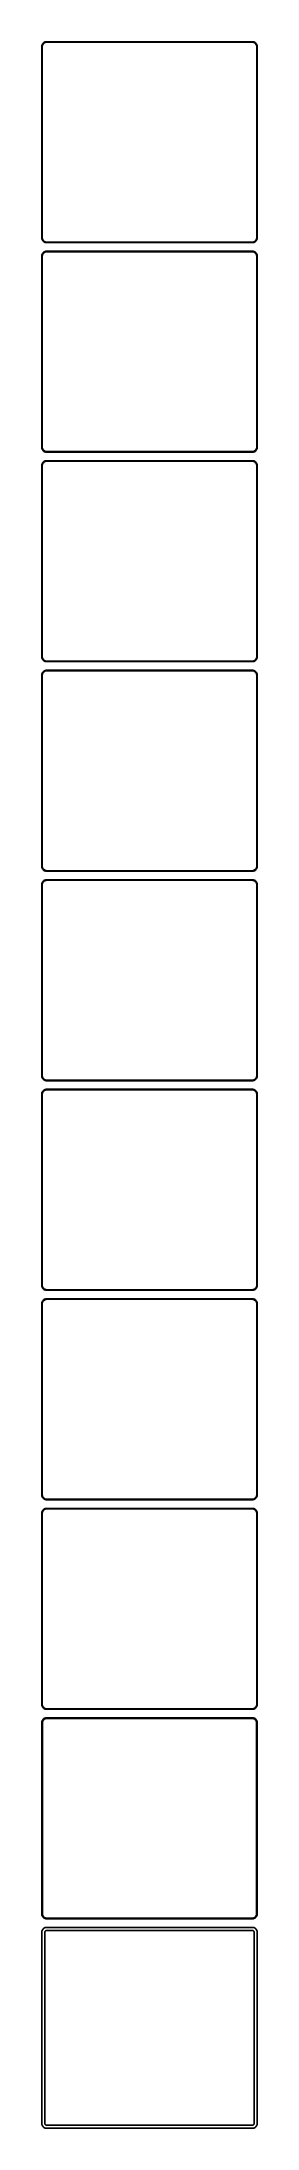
# Model space of a CAD drawing. Header units: metres. Extents: x -112 to 112, y 2085 to 4266.
import ezdxf

# ---------------------------------------------------------------- set-up
doc = ezdxf.new("R2010")
doc.units = ezdxf.units.M

msp = doc.modelspace()

# ---------------------------------------------------------------- linework, layer by layer
for p, q in [((-112.461, 4261.63), (-112.5, 4261)), ((-112.5, 4261), (-112.5, 4061)), ((-112.343, 4262.24), (-112.461, 4261.63)), ((-112.149, 4262.84), (-112.343, 4262.24)), ((-111.882, 4263.41), (-112.149, 4262.84)), ((-112, 4260.75), (-111.963, 4261.35)), ((-112, 4061.25), (-112, 4260.75)), ((-111.963, 4261.35), (-111.851, 4261.93)), ((-111.545, 4263.94), (-111.882, 4263.41)), ((-111.851, 4261.93), (-111.666, 4262.5)), ((-111.666, 4262.5), (-111.412, 4263.04)), ((-111.145, 4264.42), (-111.545, 4263.94)), ((-111.412, 4263.04), (-111.093, 4263.54)), ((-110.687, 4264.85), (-111.145, 4264.42)), ((-111.093, 4263.54), (-110.713, 4264)), ((-110.713, 4264), (-110.278, 4264.41)), ((-110.179, 4265.22), (-110.687, 4264.85)), ((-110.278, 4264.41), (-109.795, 4264.76)), ((-109.629, 4265.52), (-110.179, 4265.22)), ((-109.795, 4264.76), (-109.272, 4265.05)), ((-109.045, 4265.76), (-109.629, 4265.52)), ((-109.272, 4265.05), (-108.718, 4265.27)), ((-108.437, 4265.91), (-109.045, 4265.76)), ((-108.718, 4265.27), (-108.14, 4265.42)), ((-107.814, 4265.99), (-108.437, 4265.91)), ((-108.14, 4265.42), (-107.548, 4265.49)), ((107.814, 4265.99), (-107.814, 4265.99)), ((-107.548, 4265.49), (107.548, 4265.49)), ((107.548, 4265.49), (108.14, 4265.42)), ((108.437, 4265.91), (107.814, 4265.99)), ((108.14, 4265.42), (108.718, 4265.27)), ((109.045, 4265.76), (108.437, 4265.91)), ((108.718, 4265.27), (109.272, 4265.05)), ((109.629, 4265.52), (109.045, 4265.76)), ((109.272, 4265.05), (109.795, 4264.76)), ((110.179, 4265.22), (109.629, 4265.52)), ((109.795, 4264.76), (110.278, 4264.41)), ((110.687, 4264.85), (110.179, 4265.22)), ((110.278, 4264.41), (110.713, 4264)), ((111.145, 4264.42), (110.687, 4264.85)), ((110.713, 4264), (111.093, 4263.54)), ((111.093, 4263.54), (111.412, 4263.04)), ((111.545, 4263.94), (111.145, 4264.42)), ((111.412, 4263.04), (111.666, 4262.5)), ((111.882, 4263.41), (111.545, 4263.94)), ((111.666, 4262.5), (111.851, 4261.93)), ((111.851, 4261.93), (111.963, 4261.35)), ((112.149, 4262.84), (111.882, 4263.41)), ((111.963, 4261.35), (112, 4260.75)), ((112, 4260.75), (112, 4061.25)), ((112.343, 4262.24), (112.149, 4262.84)), ((112.461, 4261.63), (112.343, 4262.24)), ((112.5, 4261), (112.461, 4261.63)), ((112.5, 4061), (112.5, 4261)), ((-112.5, 4061), (-112.461, 4060.37)), ((-112.461, 4060.37), (-112.343, 4059.76)), ((-112.343, 4059.76), (-112.149, 4059.16)), ((-112.149, 4059.16), (-111.882, 4058.59)), ((-111.963, 4060.65), (-112, 4061.25)), ((-111.851, 4060.07), (-111.963, 4060.65)), ((-111.882, 4058.59), (-111.545, 4058.06)), ((-111.666, 4059.5), (-111.851, 4060.07)), ((-111.412, 4058.96), (-111.666, 4059.5)), ((-111.545, 4058.06), (-111.145, 4057.58)), ((-111.093, 4058.46), (-111.412, 4058.96)), ((-111.145, 4057.58), (-110.687, 4057.15)), ((-110.713, 4058), (-111.093, 4058.46)), ((-110.278, 4057.59), (-110.713, 4058)), ((-110.687, 4057.15), (-110.179, 4056.78)), ((-109.795, 4057.24), (-110.278, 4057.59)), ((-110.179, 4056.78), (-109.629, 4056.48)), ((-109.272, 4056.95), (-109.795, 4057.24)), ((-108.718, 4056.73), (-109.272, 4056.95)), ((-108.14, 4056.58), (-108.718, 4056.73)), ((108.718, 4056.73), (108.14, 4056.58)), ((109.272, 4056.95), (108.718, 4056.73)), ((109.795, 4057.24), (109.272, 4056.95)), ((109.629, 4056.48), (110.179, 4056.78)), ((110.278, 4057.59), (109.795, 4057.24)), ((110.179, 4056.78), (110.687, 4057.15)), ((110.713, 4058), (110.278, 4057.59)), ((110.687, 4057.15), (111.145, 4057.58)), ((111.093, 4058.46), (110.713, 4058)), ((111.412, 4058.96), (111.093, 4058.46)), ((111.145, 4057.58), (111.545, 4058.06)), ((111.666, 4059.5), (111.412, 4058.96)), ((111.545, 4058.06), (111.882, 4058.59)), ((111.851, 4060.07), (111.666, 4059.5)), ((111.963, 4060.65), (111.851, 4060.07)), ((111.882, 4058.59), (112.149, 4059.16)), ((112, 4061.25), (111.963, 4060.65)), ((112.149, 4059.16), (112.343, 4059.76)), ((112.343, 4059.76), (112.461, 4060.37)), ((112.461, 4060.37), (112.5, 4061)), ((-112.461, 4042.63), (-112.5, 4042)), ((-112.5, 4042), (-112.5, 3842)), ((-112.343, 4043.24), (-112.461, 4042.63)), ((-112.149, 4043.84), (-112.343, 4043.24)), ((-111.882, 4044.41), (-112.149, 4043.84)), ((-112, 4041.75), (-111.963, 4042.35)), ((-112, 3842.25), (-112, 4041.75)), ((-111.963, 4042.35), (-111.851, 4042.93)), ((-111.545, 4044.94), (-111.882, 4044.41)), ((-111.851, 4042.93), (-111.666, 4043.5)), ((-111.666, 4043.5), (-111.412, 4044.04)), ((-111.145, 4045.42), (-111.545, 4044.94)), ((-111.412, 4044.04), (-111.093, 4044.54)), ((-110.687, 4045.85), (-111.145, 4045.42)), ((-111.093, 4044.54), (-110.713, 4045)), ((-110.713, 4045), (-110.278, 4045.41)), ((-110.179, 4046.22), (-110.687, 4045.85)), ((-110.278, 4045.41), (-109.795, 4045.76)), ((-109.629, 4046.52), (-110.179, 4046.22)), ((-109.795, 4045.76), (-109.272, 4046.05)), ((-109.629, 4056.48), (-109.045, 4056.24)), ((-109.045, 4046.76), (-109.629, 4046.52)), ((-109.272, 4046.05), (-108.718, 4046.27)), ((-109.045, 4056.24), (-108.437, 4056.09)), ((-108.437, 4046.91), (-109.045, 4046.76)), ((-108.718, 4046.27), (-108.14, 4046.42)), ((-108.437, 4056.09), (-107.814, 4056.01)), ((-107.814, 4046.99), (-108.437, 4046.91)), ((-107.548, 4056.51), (-108.14, 4056.58)), ((-108.14, 4046.42), (-107.548, 4046.49)), ((-107.814, 4056.01), (107.814, 4056.01)), ((107.814, 4046.99), (-107.814, 4046.99)), ((107.548, 4056.51), (-107.548, 4056.51)), ((-107.548, 4046.49), (107.548, 4046.49)), ((108.14, 4056.58), (107.548, 4056.51)), ((107.548, 4046.49), (108.14, 4046.42)), ((107.814, 4056.01), (108.437, 4056.09)), ((108.437, 4046.91), (107.814, 4046.99)), ((108.14, 4046.42), (108.718, 4046.27)), ((108.437, 4056.09), (109.045, 4056.24)), ((109.045, 4046.76), (108.437, 4046.91)), ((108.718, 4046.27), (109.272, 4046.05)), ((109.045, 4056.24), (109.629, 4056.48)), ((109.629, 4046.52), (109.045, 4046.76)), ((109.272, 4046.05), (109.795, 4045.76)), ((110.179, 4046.22), (109.629, 4046.52)), ((109.795, 4045.76), (110.278, 4045.41)), ((110.687, 4045.85), (110.179, 4046.22)), ((110.278, 4045.41), (110.713, 4045)), ((111.145, 4045.42), (110.687, 4045.85)), ((110.713, 4045), (111.093, 4044.54)), ((111.093, 4044.54), (111.412, 4044.04)), ((111.545, 4044.94), (111.145, 4045.42)), ((111.412, 4044.04), (111.666, 4043.5)), ((111.882, 4044.41), (111.545, 4044.94)), ((111.666, 4043.5), (111.851, 4042.93)), ((111.851, 4042.93), (111.963, 4042.35)), ((112.149, 4043.84), (111.882, 4044.41)), ((111.963, 4042.35), (112, 4041.75)), ((112, 4041.75), (112, 3842.25)), ((112.343, 4043.24), (112.149, 4043.84)), ((112.461, 4042.63), (112.343, 4043.24)), ((112.5, 4042), (112.461, 4042.63)), ((112.5, 3842), (112.5, 4042)), ((-112.5, 3842), (-112.461, 3841.37)), ((-112.461, 3841.37), (-112.343, 3840.76)), ((-112.343, 3840.76), (-112.149, 3840.16)), ((-112.149, 3840.16), (-111.882, 3839.59)), ((-111.963, 3841.65), (-112, 3842.25)), ((-111.851, 3841.07), (-111.963, 3841.65)), ((-111.882, 3839.59), (-111.545, 3839.06)), ((-111.666, 3840.5), (-111.851, 3841.07)), ((-111.412, 3839.96), (-111.666, 3840.5)), ((-111.545, 3839.06), (-111.145, 3838.58)), ((-111.093, 3839.46), (-111.412, 3839.96)), ((-111.145, 3838.58), (-110.687, 3838.15)), ((-110.713, 3839), (-111.093, 3839.46)), ((-110.278, 3838.59), (-110.713, 3839)), ((-109.795, 3838.24), (-110.278, 3838.59)), ((110.278, 3838.59), (109.795, 3838.24)), ((110.713, 3839), (110.278, 3838.59)), ((110.687, 3838.15), (111.145, 3838.58)), ((111.093, 3839.46), (110.713, 3839)), ((111.412, 3839.96), (111.093, 3839.46)), ((111.145, 3838.58), (111.545, 3839.06)), ((111.666, 3840.5), (111.412, 3839.96)), ((111.545, 3839.06), (111.882, 3839.59)), ((111.851, 3841.07), (111.666, 3840.5)), ((111.963, 3841.65), (111.851, 3841.07)), ((111.882, 3839.59), (112.149, 3840.16)), ((112, 3842.25), (111.963, 3841.65)), ((112.149, 3840.16), (112.343, 3840.76)), ((112.343, 3840.76), (112.461, 3841.37)), ((112.461, 3841.37), (112.5, 3842)), ((-112.461, 3823.63), (-112.5, 3823)), ((-112.5, 3823), (-112.5, 3623)), ((-112.343, 3824.24), (-112.461, 3823.63)), ((-112.149, 3824.84), (-112.343, 3824.24)), ((-111.882, 3825.41), (-112.149, 3824.84)), ((-112, 3822.75), (-111.963, 3823.35)), ((-112, 3623.25), (-112, 3822.75)), ((-111.963, 3823.35), (-111.851, 3823.93)), ((-111.545, 3825.94), (-111.882, 3825.41)), ((-111.851, 3823.93), (-111.666, 3824.5)), ((-111.666, 3824.5), (-111.412, 3825.04)), ((-111.145, 3826.42), (-111.545, 3825.94)), ((-111.412, 3825.04), (-111.093, 3825.54)), ((-110.687, 3826.85), (-111.145, 3826.42)), ((-111.093, 3825.54), (-110.713, 3826)), ((-110.713, 3826), (-110.278, 3826.41)), ((-110.687, 3838.15), (-110.179, 3837.78)), ((-110.179, 3827.22), (-110.687, 3826.85)), ((-110.278, 3826.41), (-109.795, 3826.76)), ((-110.179, 3837.78), (-109.629, 3837.48)), ((-109.629, 3827.52), (-110.179, 3827.22)), ((-109.272, 3837.95), (-109.795, 3838.24)), ((-109.795, 3826.76), (-109.272, 3827.05)), ((-109.629, 3837.48), (-109.045, 3837.24)), ((-109.045, 3827.76), (-109.629, 3827.52)), ((-108.718, 3837.73), (-109.272, 3837.95)), ((-109.272, 3827.05), (-108.718, 3827.27)), ((-109.045, 3837.24), (-108.437, 3837.09)), ((-108.437, 3827.91), (-109.045, 3827.76)), ((-108.14, 3837.58), (-108.718, 3837.73)), ((-108.718, 3827.27), (-108.14, 3827.42)), ((-108.437, 3837.09), (-107.814, 3837.01)), ((-107.814, 3827.99), (-108.437, 3827.91)), ((-107.548, 3837.51), (-108.14, 3837.58)), ((-108.14, 3827.42), (-107.548, 3827.49)), ((-107.814, 3837.01), (107.814, 3837.01)), ((107.814, 3827.99), (-107.814, 3827.99)), ((107.548, 3837.51), (-107.548, 3837.51)), ((-107.548, 3827.49), (107.548, 3827.49)), ((108.14, 3837.58), (107.548, 3837.51)), ((107.548, 3827.49), (108.14, 3827.42)), ((107.814, 3837.01), (108.437, 3837.09)), ((108.437, 3827.91), (107.814, 3827.99)), ((108.718, 3837.73), (108.14, 3837.58)), ((108.14, 3827.42), (108.718, 3827.27)), ((108.437, 3837.09), (109.045, 3837.24)), ((109.045, 3827.76), (108.437, 3827.91)), ((109.272, 3837.95), (108.718, 3837.73)), ((108.718, 3827.27), (109.272, 3827.05)), ((109.045, 3837.24), (109.629, 3837.48)), ((109.629, 3827.52), (109.045, 3827.76)), ((109.795, 3838.24), (109.272, 3837.95)), ((109.272, 3827.05), (109.795, 3826.76)), ((109.629, 3837.48), (110.179, 3837.78)), ((110.179, 3827.22), (109.629, 3827.52)), ((109.795, 3826.76), (110.278, 3826.41)), ((110.179, 3837.78), (110.687, 3838.15)), ((110.687, 3826.85), (110.179, 3827.22)), ((110.278, 3826.41), (110.713, 3826)), ((111.145, 3826.42), (110.687, 3826.85)), ((110.713, 3826), (111.093, 3825.54)), ((111.093, 3825.54), (111.412, 3825.04)), ((111.545, 3825.94), (111.145, 3826.42)), ((111.412, 3825.04), (111.666, 3824.5)), ((111.882, 3825.41), (111.545, 3825.94)), ((111.666, 3824.5), (111.851, 3823.93)), ((111.851, 3823.93), (111.963, 3823.35)), ((112.149, 3824.84), (111.882, 3825.41)), ((111.963, 3823.35), (112, 3822.75)), ((112, 3822.75), (112, 3623.25)), ((112.343, 3824.24), (112.149, 3824.84)), ((112.461, 3823.63), (112.343, 3824.24)), ((112.5, 3823), (112.461, 3823.63)), ((112.5, 3623), (112.5, 3823)), ((-112.5, 3623), (-112.461, 3622.37)), ((-112.461, 3622.37), (-112.343, 3621.76)), ((-112.343, 3621.76), (-112.149, 3621.16)), ((-112.149, 3621.16), (-111.882, 3620.59)), ((-111.963, 3622.65), (-112, 3623.25)), ((-111.851, 3622.07), (-111.963, 3622.65)), ((-111.882, 3620.59), (-111.545, 3620.06)), ((-111.666, 3621.5), (-111.851, 3622.07)), ((-111.412, 3620.96), (-111.666, 3621.5)), ((-111.093, 3620.46), (-111.412, 3620.96)), ((-110.713, 3620), (-111.093, 3620.46)), ((111.093, 3620.46), (110.713, 3620)), ((111.412, 3620.96), (111.093, 3620.46)), ((111.666, 3621.5), (111.412, 3620.96)), ((111.545, 3620.06), (111.882, 3620.59)), ((111.851, 3622.07), (111.666, 3621.5)), ((111.963, 3622.65), (111.851, 3622.07)), ((111.882, 3620.59), (112.149, 3621.16)), ((112, 3623.25), (111.963, 3622.65)), ((112.149, 3621.16), (112.343, 3621.76)), ((112.343, 3621.76), (112.461, 3622.37)), ((112.461, 3622.37), (112.5, 3623)), ((-112.461, 3604.63), (-112.5, 3604)), ((-112.5, 3604), (-112.5, 3404)), ((-112.343, 3605.24), (-112.461, 3604.63)), ((-112.149, 3605.84), (-112.343, 3605.24)), ((-111.882, 3606.41), (-112.149, 3605.84)), ((-112, 3603.75), (-111.963, 3604.35)), ((-112, 3404.25), (-112, 3603.75)), ((-111.963, 3604.35), (-111.851, 3604.93)), ((-111.545, 3606.94), (-111.882, 3606.41)), ((-111.851, 3604.93), (-111.666, 3605.5)), ((-111.666, 3605.5), (-111.412, 3606.04)), ((-111.545, 3620.06), (-111.145, 3619.58)), ((-111.145, 3607.42), (-111.545, 3606.94)), ((-111.412, 3606.04), (-111.093, 3606.54)), ((-111.145, 3619.58), (-110.687, 3619.15)), ((-110.687, 3607.85), (-111.145, 3607.42)), ((-111.093, 3606.54), (-110.713, 3607)), ((-110.278, 3619.59), (-110.713, 3620)), ((-110.713, 3607), (-110.278, 3607.41)), ((-110.687, 3619.15), (-110.179, 3618.78)), ((-110.179, 3608.22), (-110.687, 3607.85)), ((-109.795, 3619.24), (-110.278, 3619.59)), ((-110.278, 3607.41), (-109.795, 3607.76)), ((-110.179, 3618.78), (-109.629, 3618.48)), ((-109.629, 3608.52), (-110.179, 3608.22)), ((-109.272, 3618.95), (-109.795, 3619.24)), ((-109.795, 3607.76), (-109.272, 3608.05)), ((-109.629, 3618.48), (-109.045, 3618.24)), ((-109.045, 3608.76), (-109.629, 3608.52)), ((-108.718, 3618.73), (-109.272, 3618.95)), ((-109.272, 3608.05), (-108.718, 3608.27)), ((-109.045, 3618.24), (-108.437, 3618.09)), ((-108.437, 3608.91), (-109.045, 3608.76)), ((-108.14, 3618.58), (-108.718, 3618.73)), ((-108.718, 3608.27), (-108.14, 3608.42)), ((-108.437, 3618.09), (-107.814, 3618.01)), ((-107.814, 3608.99), (-108.437, 3608.91)), ((-107.548, 3618.51), (-108.14, 3618.58)), ((-108.14, 3608.42), (-107.548, 3608.49)), ((-107.814, 3618.01), (107.814, 3618.01)), ((107.814, 3608.99), (-107.814, 3608.99)), ((107.548, 3618.51), (-107.548, 3618.51)), ((-107.548, 3608.49), (107.548, 3608.49)), ((108.14, 3618.58), (107.548, 3618.51)), ((107.548, 3608.49), (108.14, 3608.42)), ((107.814, 3618.01), (108.437, 3618.09)), ((108.437, 3608.91), (107.814, 3608.99)), ((108.718, 3618.73), (108.14, 3618.58)), ((108.14, 3608.42), (108.718, 3608.27)), ((108.437, 3618.09), (109.045, 3618.24)), ((109.045, 3608.76), (108.437, 3608.91)), ((109.272, 3618.95), (108.718, 3618.73)), ((108.718, 3608.27), (109.272, 3608.05)), ((109.045, 3618.24), (109.629, 3618.48)), ((109.629, 3608.52), (109.045, 3608.76)), ((109.795, 3619.24), (109.272, 3618.95)), ((109.272, 3608.05), (109.795, 3607.76)), ((109.629, 3618.48), (110.179, 3618.78)), ((110.179, 3608.22), (109.629, 3608.52)), ((110.278, 3619.59), (109.795, 3619.24)), ((109.795, 3607.76), (110.278, 3607.41)), ((110.179, 3618.78), (110.687, 3619.15)), ((110.687, 3607.85), (110.179, 3608.22)), ((110.713, 3620), (110.278, 3619.59)), ((110.278, 3607.41), (110.713, 3607)), ((110.687, 3619.15), (111.145, 3619.58)), ((111.145, 3607.42), (110.687, 3607.85)), ((110.713, 3607), (111.093, 3606.54)), ((111.093, 3606.54), (111.412, 3606.04)), ((111.145, 3619.58), (111.545, 3620.06)), ((111.545, 3606.94), (111.145, 3607.42)), ((111.412, 3606.04), (111.666, 3605.5)), ((111.882, 3606.41), (111.545, 3606.94)), ((111.666, 3605.5), (111.851, 3604.93)), ((111.851, 3604.93), (111.963, 3604.35)), ((112.149, 3605.84), (111.882, 3606.41)), ((111.963, 3604.35), (112, 3603.75)), ((112, 3603.75), (112, 3404.25)), ((112.343, 3605.24), (112.149, 3605.84)), ((112.461, 3604.63), (112.343, 3605.24)), ((112.5, 3604), (112.461, 3604.63)), ((112.5, 3404), (112.5, 3604)), ((-112.5, 3404), (-112.461, 3403.37)), ((-112.461, 3403.37), (-112.343, 3402.76)), ((-112.343, 3402.76), (-112.149, 3402.16)), ((-111.963, 3403.65), (-112, 3404.25)), ((-111.851, 3403.07), (-111.963, 3403.65)), ((-111.666, 3402.5), (-111.851, 3403.07)), ((-111.412, 3401.96), (-111.666, 3402.5)), ((111.666, 3402.5), (111.412, 3401.96)), ((111.851, 3403.07), (111.666, 3402.5)), ((111.963, 3403.65), (111.851, 3403.07)), ((112, 3404.25), (111.963, 3403.65)), ((112.149, 3402.16), (112.343, 3402.76)), ((112.343, 3402.76), (112.461, 3403.37)), ((112.461, 3403.37), (112.5, 3404)), ((-112.461, 3385.63), (-112.5, 3385)), ((-112.5, 3385), (-112.5, 3185)), ((-112.343, 3386.24), (-112.461, 3385.63)), ((-112.149, 3386.84), (-112.343, 3386.24)), ((-112.149, 3402.16), (-111.882, 3401.59)), ((-111.882, 3387.41), (-112.149, 3386.84)), ((-112, 3384.75), (-111.963, 3385.35)), ((-112, 3185.25), (-112, 3384.75)), ((-111.963, 3385.35), (-111.851, 3385.93)), ((-111.882, 3401.59), (-111.545, 3401.06)), ((-111.545, 3387.94), (-111.882, 3387.41)), ((-111.851, 3385.93), (-111.666, 3386.5)), ((-111.666, 3386.5), (-111.412, 3387.04)), ((-111.545, 3401.06), (-111.145, 3400.58)), ((-111.145, 3388.42), (-111.545, 3387.94)), ((-111.093, 3401.46), (-111.412, 3401.96)), ((-111.412, 3387.04), (-111.093, 3387.54)), ((-111.145, 3400.58), (-110.687, 3400.15)), ((-110.687, 3388.85), (-111.145, 3388.42)), ((-110.713, 3401), (-111.093, 3401.46)), ((-111.093, 3387.54), (-110.713, 3388)), ((-110.278, 3400.59), (-110.713, 3401)), ((-110.713, 3388), (-110.278, 3388.41)), ((-110.687, 3400.15), (-110.179, 3399.78)), ((-110.179, 3389.22), (-110.687, 3388.85)), ((-109.795, 3400.24), (-110.278, 3400.59)), ((-110.278, 3388.41), (-109.795, 3388.76)), ((-110.179, 3399.78), (-109.629, 3399.48)), ((-109.629, 3389.52), (-110.179, 3389.22)), ((-109.272, 3399.95), (-109.795, 3400.24)), ((-109.795, 3388.76), (-109.272, 3389.05)), ((-109.629, 3399.48), (-109.045, 3399.24)), ((-109.045, 3389.76), (-109.629, 3389.52)), ((-108.718, 3399.73), (-109.272, 3399.95)), ((-109.272, 3389.05), (-108.718, 3389.27)), ((-109.045, 3399.24), (-108.437, 3399.09)), ((-108.437, 3389.91), (-109.045, 3389.76)), ((-108.14, 3399.58), (-108.718, 3399.73)), ((-108.718, 3389.27), (-108.14, 3389.42)), ((-108.437, 3399.09), (-107.814, 3399.01)), ((-107.814, 3389.99), (-108.437, 3389.91)), ((-107.548, 3399.51), (-108.14, 3399.58)), ((-108.14, 3389.42), (-107.548, 3389.49)), ((-107.814, 3399.01), (107.814, 3399.01)), ((107.814, 3389.99), (-107.814, 3389.99)), ((107.548, 3399.51), (-107.548, 3399.51)), ((-107.548, 3389.49), (107.548, 3389.49)), ((108.14, 3399.58), (107.548, 3399.51)), ((107.548, 3389.49), (108.14, 3389.42)), ((107.814, 3399.01), (108.437, 3399.09)), ((108.437, 3389.91), (107.814, 3389.99)), ((108.718, 3399.73), (108.14, 3399.58)), ((108.14, 3389.42), (108.718, 3389.27)), ((108.437, 3399.09), (109.045, 3399.24)), ((109.045, 3389.76), (108.437, 3389.91)), ((109.272, 3399.95), (108.718, 3399.73)), ((108.718, 3389.27), (109.272, 3389.05)), ((109.045, 3399.24), (109.629, 3399.48)), ((109.629, 3389.52), (109.045, 3389.76)), ((109.795, 3400.24), (109.272, 3399.95)), ((109.272, 3389.05), (109.795, 3388.76)), ((109.629, 3399.48), (110.179, 3399.78)), ((110.179, 3389.22), (109.629, 3389.52)), ((110.278, 3400.59), (109.795, 3400.24)), ((109.795, 3388.76), (110.278, 3388.41)), ((110.179, 3399.78), (110.687, 3400.15)), ((110.687, 3388.85), (110.179, 3389.22)), ((110.713, 3401), (110.278, 3400.59)), ((110.278, 3388.41), (110.713, 3388)), ((110.687, 3400.15), (111.145, 3400.58)), ((111.145, 3388.42), (110.687, 3388.85)), ((111.093, 3401.46), (110.713, 3401)), ((110.713, 3388), (111.093, 3387.54)), ((111.412, 3401.96), (111.093, 3401.46)), ((111.093, 3387.54), (111.412, 3387.04)), ((111.145, 3400.58), (111.545, 3401.06)), ((111.545, 3387.94), (111.145, 3388.42)), ((111.412, 3387.04), (111.666, 3386.5)), ((111.545, 3401.06), (111.882, 3401.59)), ((111.882, 3387.41), (111.545, 3387.94)), ((111.666, 3386.5), (111.851, 3385.93)), ((111.851, 3385.93), (111.963, 3385.35)), ((111.882, 3401.59), (112.149, 3402.16)), ((112.149, 3386.84), (111.882, 3387.41)), ((111.963, 3385.35), (112, 3384.75)), ((112, 3384.75), (112, 3185.25)), ((112.343, 3386.24), (112.149, 3386.84)), ((112.461, 3385.63), (112.343, 3386.24)), ((112.5, 3385), (112.461, 3385.63)), ((112.5, 3185), (112.5, 3385)), ((-112.5, 3185), (-112.461, 3184.37)), ((-112.461, 3184.37), (-112.343, 3183.76)), ((-111.963, 3184.65), (-112, 3185.25)), ((-111.851, 3184.07), (-111.963, 3184.65)), ((111.963, 3184.65), (111.851, 3184.07)), ((112, 3185.25), (111.963, 3184.65)), ((112.343, 3183.76), (112.461, 3184.37)), ((112.461, 3184.37), (112.5, 3185)), ((-112.461, 3166.63), (-112.5, 3166)), ((-112.5, 3166), (-112.5, 2966)), ((-112.343, 3167.24), (-112.461, 3166.63)), ((-112.343, 3183.76), (-112.149, 3183.16)), ((-112.149, 3167.84), (-112.343, 3167.24)), ((-112.149, 3183.16), (-111.882, 3182.59)), ((-111.882, 3168.41), (-112.149, 3167.84)), ((-112, 3165.75), (-111.963, 3166.35)), ((-112, 2966.25), (-112, 3165.75)), ((-111.963, 3166.35), (-111.851, 3166.93)), ((-111.882, 3182.59), (-111.545, 3182.06)), ((-111.545, 3168.94), (-111.882, 3168.41)), ((-111.666, 3183.5), (-111.851, 3184.07)), ((-111.851, 3166.93), (-111.666, 3167.5)), ((-111.412, 3182.96), (-111.666, 3183.5)), ((-111.666, 3167.5), (-111.412, 3168.04)), ((-111.545, 3182.06), (-111.145, 3181.58)), ((-111.145, 3169.42), (-111.545, 3168.94)), ((-111.093, 3182.46), (-111.412, 3182.96)), ((-111.412, 3168.04), (-111.093, 3168.54)), ((-111.145, 3181.58), (-110.687, 3181.15)), ((-110.687, 3169.85), (-111.145, 3169.42)), ((-110.713, 3182), (-111.093, 3182.46)), ((-111.093, 3168.54), (-110.713, 3169)), ((-110.278, 3181.59), (-110.713, 3182)), ((-110.713, 3169), (-110.278, 3169.41)), ((-110.687, 3181.15), (-110.179, 3180.78)), ((-110.179, 3170.22), (-110.687, 3169.85)), ((-109.795, 3181.24), (-110.278, 3181.59)), ((-110.278, 3169.41), (-109.795, 3169.76)), ((-110.179, 3180.78), (-109.629, 3180.48)), ((-109.629, 3170.52), (-110.179, 3170.22)), ((-109.272, 3180.95), (-109.795, 3181.24)), ((-109.795, 3169.76), (-109.272, 3170.05)), ((-109.629, 3180.48), (-109.045, 3180.24)), ((-109.045, 3170.76), (-109.629, 3170.52)), ((-108.718, 3180.73), (-109.272, 3180.95)), ((-109.272, 3170.05), (-108.718, 3170.27)), ((-109.045, 3180.24), (-108.437, 3180.09)), ((-108.437, 3170.91), (-109.045, 3170.76)), ((-108.14, 3180.58), (-108.718, 3180.73)), ((-108.718, 3170.27), (-108.14, 3170.42)), ((-108.437, 3180.09), (-107.814, 3180.01)), ((-107.814, 3170.99), (-108.437, 3170.91)), ((-107.548, 3180.51), (-108.14, 3180.58)), ((-108.14, 3170.42), (-107.548, 3170.49)), ((-107.814, 3180.01), (107.814, 3180.01)), ((107.814, 3170.99), (-107.814, 3170.99)), ((107.548, 3180.51), (-107.548, 3180.51)), ((-107.548, 3170.49), (107.548, 3170.49)), ((108.14, 3180.58), (107.548, 3180.51)), ((107.548, 3170.49), (108.14, 3170.42)), ((107.814, 3180.01), (108.437, 3180.09)), ((108.437, 3170.91), (107.814, 3170.99)), ((108.718, 3180.73), (108.14, 3180.58)), ((108.14, 3170.42), (108.718, 3170.27)), ((108.437, 3180.09), (109.045, 3180.24)), ((109.045, 3170.76), (108.437, 3170.91)), ((109.272, 3180.95), (108.718, 3180.73)), ((108.718, 3170.27), (109.272, 3170.05)), ((109.045, 3180.24), (109.629, 3180.48)), ((109.629, 3170.52), (109.045, 3170.76)), ((109.795, 3181.24), (109.272, 3180.95)), ((109.272, 3170.05), (109.795, 3169.76)), ((109.629, 3180.48), (110.179, 3180.78)), ((110.179, 3170.22), (109.629, 3170.52)), ((110.278, 3181.59), (109.795, 3181.24)), ((109.795, 3169.76), (110.278, 3169.41)), ((110.179, 3180.78), (110.687, 3181.15)), ((110.687, 3169.85), (110.179, 3170.22)), ((110.713, 3182), (110.278, 3181.59)), ((110.278, 3169.41), (110.713, 3169)), ((110.687, 3181.15), (111.145, 3181.58)), ((111.145, 3169.42), (110.687, 3169.85)), ((111.093, 3182.46), (110.713, 3182)), ((110.713, 3169), (111.093, 3168.54)), ((111.412, 3182.96), (111.093, 3182.46)), ((111.093, 3168.54), (111.412, 3168.04)), ((111.145, 3181.58), (111.545, 3182.06)), ((111.545, 3168.94), (111.145, 3169.42)), ((111.666, 3183.5), (111.412, 3182.96)), ((111.412, 3168.04), (111.666, 3167.5)), ((111.545, 3182.06), (111.882, 3182.59)), ((111.882, 3168.41), (111.545, 3168.94)), ((111.851, 3184.07), (111.666, 3183.5)), ((111.666, 3167.5), (111.851, 3166.93)), ((111.851, 3166.93), (111.963, 3166.35)), ((111.882, 3182.59), (112.149, 3183.16)), ((112.149, 3167.84), (111.882, 3168.41)), ((111.963, 3166.35), (112, 3165.75)), ((112, 3165.75), (112, 2966.25)), ((112.149, 3183.16), (112.343, 3183.76)), ((112.343, 3167.24), (112.149, 3167.84)), ((112.461, 3166.63), (112.343, 3167.24)), ((112.5, 3166), (112.461, 3166.63)), ((112.5, 2966), (112.5, 3166)), ((-111.963, 2965.65), (-112, 2966.25)), ((112, 2966.25), (111.963, 2965.65)), ((-112.5, 2966), (-112.461, 2965.37)), ((-112.461, 2947.63), (-112.5, 2947)), ((-112.5, 2947), (-112.5, 2747)), ((-112.461, 2965.37), (-112.343, 2964.76)), ((-112.343, 2948.24), (-112.461, 2947.63)), ((-112.343, 2964.76), (-112.149, 2964.16)), ((-112.149, 2948.84), (-112.343, 2948.24)), ((-112.149, 2964.16), (-111.882, 2963.59)), ((-111.882, 2949.41), (-112.149, 2948.84)), ((-112, 2946.75), (-111.963, 2947.35)), ((-112, 2747.25), (-112, 2946.75)), ((-111.851, 2965.07), (-111.963, 2965.65)), ((-111.963, 2947.35), (-111.851, 2947.93)), ((-111.882, 2963.59), (-111.545, 2963.06)), ((-111.545, 2949.94), (-111.882, 2949.41)), ((-111.666, 2964.5), (-111.851, 2965.07)), ((-111.851, 2947.93), (-111.666, 2948.5)), ((-111.412, 2963.96), (-111.666, 2964.5)), ((-111.666, 2948.5), (-111.412, 2949.04)), ((-111.545, 2963.06), (-111.145, 2962.58)), ((-111.145, 2950.42), (-111.545, 2949.94)), ((-111.093, 2963.46), (-111.412, 2963.96)), ((-111.412, 2949.04), (-111.093, 2949.54)), ((-111.145, 2962.58), (-110.687, 2962.15)), ((-110.687, 2950.85), (-111.145, 2950.42)), ((-110.713, 2963), (-111.093, 2963.46)), ((-111.093, 2949.54), (-110.713, 2950)), ((-110.278, 2962.59), (-110.713, 2963)), ((-110.713, 2950), (-110.278, 2950.41)), ((-110.687, 2962.15), (-110.179, 2961.78)), ((-110.179, 2951.22), (-110.687, 2950.85)), ((-109.795, 2962.24), (-110.278, 2962.59)), ((-110.278, 2950.41), (-109.795, 2950.76)), ((-110.179, 2961.78), (-109.629, 2961.48)), ((-109.629, 2951.52), (-110.179, 2951.22)), ((-109.272, 2961.95), (-109.795, 2962.24)), ((-109.795, 2950.76), (-109.272, 2951.05)), ((-109.629, 2961.48), (-109.045, 2961.24)), ((-109.045, 2951.76), (-109.629, 2951.52)), ((-108.718, 2961.73), (-109.272, 2961.95)), ((-109.272, 2951.05), (-108.718, 2951.27)), ((-109.045, 2961.24), (-108.437, 2961.09)), ((-108.437, 2951.91), (-109.045, 2951.76)), ((-108.14, 2961.58), (-108.718, 2961.73)), ((-108.718, 2951.27), (-108.14, 2951.42)), ((-108.437, 2961.09), (-107.814, 2961.01)), ((-107.814, 2951.99), (-108.437, 2951.91)), ((-107.548, 2961.51), (-108.14, 2961.58)), ((-108.14, 2951.42), (-107.548, 2951.49)), ((-107.814, 2961.01), (107.814, 2961.01)), ((107.814, 2951.99), (-107.814, 2951.99)), ((107.548, 2961.51), (-107.548, 2961.51)), ((-107.548, 2951.49), (107.548, 2951.49)), ((108.14, 2961.58), (107.548, 2961.51)), ((107.548, 2951.49), (108.14, 2951.42)), ((107.814, 2961.01), (108.437, 2961.09)), ((108.437, 2951.91), (107.814, 2951.99)), ((108.718, 2961.73), (108.14, 2961.58)), ((108.14, 2951.42), (108.718, 2951.27)), ((108.437, 2961.09), (109.045, 2961.24)), ((109.045, 2951.76), (108.437, 2951.91)), ((109.272, 2961.95), (108.718, 2961.73)), ((108.718, 2951.27), (109.272, 2951.05)), ((109.045, 2961.24), (109.629, 2961.48)), ((109.629, 2951.52), (109.045, 2951.76)), ((109.795, 2962.24), (109.272, 2961.95)), ((109.272, 2951.05), (109.795, 2950.76)), ((109.629, 2961.48), (110.179, 2961.78)), ((110.179, 2951.22), (109.629, 2951.52)), ((110.278, 2962.59), (109.795, 2962.24)), ((109.795, 2950.76), (110.278, 2950.41)), ((110.179, 2961.78), (110.687, 2962.15)), ((110.687, 2950.85), (110.179, 2951.22)), ((110.713, 2963), (110.278, 2962.59)), ((110.278, 2950.41), (110.713, 2950)), ((110.687, 2962.15), (111.145, 2962.58)), ((111.145, 2950.42), (110.687, 2950.85)), ((111.093, 2963.46), (110.713, 2963)), ((110.713, 2950), (111.093, 2949.54)), ((111.412, 2963.96), (111.093, 2963.46)), ((111.093, 2949.54), (111.412, 2949.04)), ((111.145, 2962.58), (111.545, 2963.06)), ((111.545, 2949.94), (111.145, 2950.42)), ((111.666, 2964.5), (111.412, 2963.96)), ((111.412, 2949.04), (111.666, 2948.5)), ((111.545, 2963.06), (111.882, 2963.59)), ((111.882, 2949.41), (111.545, 2949.94)), ((111.851, 2965.07), (111.666, 2964.5)), ((111.666, 2948.5), (111.851, 2947.93)), ((111.963, 2965.65), (111.851, 2965.07)), ((111.851, 2947.93), (111.963, 2947.35)), ((111.882, 2963.59), (112.149, 2964.16)), ((112.149, 2948.84), (111.882, 2949.41)), ((111.963, 2947.35), (112, 2946.75)), ((112, 2946.75), (112, 2747.25)), ((112.149, 2964.16), (112.343, 2964.76)), ((112.343, 2948.24), (112.149, 2948.84)), ((112.343, 2964.76), (112.461, 2965.37)), ((112.461, 2947.63), (112.343, 2948.24)), ((112.461, 2965.37), (112.5, 2966)), ((112.5, 2947), (112.461, 2947.63)), ((112.5, 2747), (112.5, 2947)), ((-112.5, 2747), (-112.461, 2746.37)), ((-112.461, 2728.63), (-112.5, 2728)), ((-112.5, 2728), (-112.5, 2528)), ((-112.461, 2746.37), (-112.343, 2745.76)), ((-112.343, 2729.24), (-112.461, 2728.63)), ((-112.343, 2745.76), (-112.149, 2745.16)), ((-112.149, 2729.84), (-112.343, 2729.24)), ((-112.149, 2745.16), (-111.882, 2744.59)), ((-111.882, 2730.41), (-112.149, 2729.84)), ((-111.963, 2746.65), (-112, 2747.25)), ((-112, 2727.75), (-111.963, 2728.35)), ((-112, 2528.25), (-112, 2727.75)), ((-111.851, 2746.07), (-111.963, 2746.65)), ((-111.963, 2728.35), (-111.851, 2728.93)), ((-111.882, 2744.59), (-111.545, 2744.06)), ((-111.545, 2730.94), (-111.882, 2730.41)), ((-111.666, 2745.5), (-111.851, 2746.07)), ((-111.851, 2728.93), (-111.666, 2729.5)), ((-111.412, 2744.96), (-111.666, 2745.5)), ((-111.666, 2729.5), (-111.412, 2730.04)), ((-111.545, 2744.06), (-111.145, 2743.58)), ((-111.145, 2731.42), (-111.545, 2730.94)), ((-111.093, 2744.46), (-111.412, 2744.96)), ((-111.412, 2730.04), (-111.093, 2730.54)), ((-111.145, 2743.58), (-110.687, 2743.15)), ((-110.687, 2731.85), (-111.145, 2731.42)), ((-110.713, 2744), (-111.093, 2744.46)), ((-111.093, 2730.54), (-110.713, 2731)), ((-110.278, 2743.59), (-110.713, 2744)), ((-110.713, 2731), (-110.278, 2731.41)), ((-110.687, 2743.15), (-110.179, 2742.78)), ((-110.179, 2732.22), (-110.687, 2731.85)), ((-109.795, 2743.24), (-110.278, 2743.59)), ((-110.278, 2731.41), (-109.795, 2731.76)), ((-110.179, 2742.78), (-109.629, 2742.48)), ((-109.629, 2732.52), (-110.179, 2732.22)), ((-109.272, 2742.95), (-109.795, 2743.24)), ((-109.795, 2731.76), (-109.272, 2732.05)), ((-109.629, 2742.48), (-109.045, 2742.24)), ((-109.045, 2732.76), (-109.629, 2732.52)), ((-108.718, 2742.73), (-109.272, 2742.95)), ((-109.272, 2732.05), (-108.718, 2732.27)), ((-109.045, 2742.24), (-108.437, 2742.09)), ((-108.437, 2732.91), (-109.045, 2732.76)), ((-108.14, 2742.58), (-108.718, 2742.73)), ((-108.718, 2732.27), (-108.14, 2732.42)), ((-108.437, 2742.09), (-107.814, 2742.01)), ((-107.814, 2732.99), (-108.437, 2732.91)), ((-107.548, 2742.51), (-108.14, 2742.58)), ((-108.14, 2732.42), (-107.548, 2732.49)), ((-107.814, 2742.01), (107.814, 2742.01)), ((107.814, 2732.99), (-107.814, 2732.99)), ((107.548, 2742.51), (-107.548, 2742.51)), ((-107.548, 2732.49), (107.548, 2732.49)), ((108.14, 2742.58), (107.548, 2742.51)), ((107.548, 2732.49), (108.14, 2732.42)), ((107.814, 2742.01), (108.437, 2742.09)), ((108.437, 2732.91), (107.814, 2732.99)), ((108.718, 2742.73), (108.14, 2742.58)), ((108.14, 2732.42), (108.718, 2732.27)), ((108.437, 2742.09), (109.045, 2742.24)), ((109.045, 2732.76), (108.437, 2732.91)), ((109.272, 2742.95), (108.718, 2742.73)), ((108.718, 2732.27), (109.272, 2732.05)), ((109.045, 2742.24), (109.629, 2742.48)), ((109.629, 2732.52), (109.045, 2732.76)), ((109.795, 2743.24), (109.272, 2742.95)), ((109.272, 2732.05), (109.795, 2731.76)), ((109.629, 2742.48), (110.179, 2742.78)), ((110.179, 2732.22), (109.629, 2732.52)), ((110.278, 2743.59), (109.795, 2743.24)), ((109.795, 2731.76), (110.278, 2731.41)), ((110.179, 2742.78), (110.687, 2743.15)), ((110.687, 2731.85), (110.179, 2732.22)), ((110.713, 2744), (110.278, 2743.59)), ((110.278, 2731.41), (110.713, 2731)), ((110.687, 2743.15), (111.145, 2743.58)), ((111.145, 2731.42), (110.687, 2731.85)), ((111.093, 2744.46), (110.713, 2744)), ((110.713, 2731), (111.093, 2730.54)), ((111.412, 2744.96), (111.093, 2744.46)), ((111.093, 2730.54), (111.412, 2730.04)), ((111.145, 2743.58), (111.545, 2744.06)), ((111.545, 2730.94), (111.145, 2731.42)), ((111.666, 2745.5), (111.412, 2744.96)), ((111.412, 2730.04), (111.666, 2729.5)), ((111.545, 2744.06), (111.882, 2744.59)), ((111.882, 2730.41), (111.545, 2730.94)), ((111.851, 2746.07), (111.666, 2745.5)), ((111.666, 2729.5), (111.851, 2728.93)), ((111.963, 2746.65), (111.851, 2746.07)), ((111.851, 2728.93), (111.963, 2728.35)), ((111.882, 2744.59), (112.149, 2745.16)), ((112.149, 2729.84), (111.882, 2730.41)), ((112, 2747.25), (111.963, 2746.65)), ((111.963, 2728.35), (112, 2727.75)), ((112, 2727.75), (112, 2528.25)), ((112.149, 2745.16), (112.343, 2745.76)), ((112.343, 2729.24), (112.149, 2729.84)), ((112.343, 2745.76), (112.461, 2746.37)), ((112.461, 2728.63), (112.343, 2729.24)), ((112.461, 2746.37), (112.5, 2747)), ((112.5, 2728), (112.461, 2728.63)), ((112.5, 2528), (112.5, 2728)), ((-112.5, 2528), (-112.461, 2527.37)), ((-112.461, 2509.63), (-112.5, 2509)), ((-112.5, 2509), (-112.5, 2309)), ((-112.461, 2527.37), (-112.343, 2526.76)), ((-112.343, 2510.24), (-112.461, 2509.63)), ((-112.343, 2526.76), (-112.149, 2526.16)), ((-112.149, 2510.84), (-112.343, 2510.24)), ((-112.149, 2526.16), (-111.882, 2525.59)), ((-111.882, 2511.41), (-112.149, 2510.84)), ((-111.963, 2527.65), (-112, 2528.25)), ((-111.851, 2527.07), (-111.963, 2527.65)), ((-111.882, 2525.59), (-111.545, 2525.06)), ((-111.545, 2511.94), (-111.882, 2511.41)), ((-111.666, 2526.5), (-111.851, 2527.07)), ((-111.828, 2508.75), (-111.792, 2509.32)), ((-111.828, 2309.25), (-111.828, 2508.75)), ((-111.792, 2509.32), (-111.685, 2509.89)), ((-111.685, 2509.89), (-111.507, 2510.44)), ((-111.412, 2525.96), (-111.666, 2526.5)), ((-111.545, 2525.06), (-111.145, 2524.58)), ((-111.145, 2512.42), (-111.545, 2511.94)), ((-111.507, 2510.44), (-111.262, 2510.96)), ((-111.093, 2525.46), (-111.412, 2525.96)), ((-111.262, 2510.96), (-110.954, 2511.44)), ((-111.145, 2524.58), (-110.687, 2524.15)), ((-110.687, 2512.85), (-111.145, 2512.42)), ((-110.713, 2525), (-111.093, 2525.46)), ((-110.954, 2511.44), (-110.588, 2511.88)), ((-110.278, 2524.59), (-110.713, 2525)), ((-110.687, 2524.15), (-110.179, 2523.78)), ((-110.179, 2513.22), (-110.687, 2512.85)), ((-110.588, 2511.88), (-110.168, 2512.28)), ((-109.795, 2524.24), (-110.278, 2524.59)), ((-110.179, 2523.78), (-109.629, 2523.48)), ((-109.629, 2513.52), (-110.179, 2513.22)), ((-110.168, 2512.28), (-109.703, 2512.62)), ((-109.272, 2523.95), (-109.795, 2524.24)), ((-109.703, 2512.62), (-109.199, 2512.89)), ((-109.629, 2523.48), (-109.045, 2523.24)), ((-109.045, 2513.76), (-109.629, 2513.52)), ((-108.718, 2523.73), (-109.272, 2523.95)), ((-109.199, 2512.89), (-108.665, 2513.1)), ((-109.045, 2523.24), (-108.437, 2523.09)), ((-108.437, 2513.91), (-109.045, 2513.76)), ((-108.14, 2523.58), (-108.718, 2523.73)), ((-108.665, 2513.1), (-108.108, 2513.25)), ((-108.437, 2523.09), (-107.814, 2523.01)), ((-107.814, 2513.99), (-108.437, 2513.91)), ((-107.548, 2523.51), (-108.14, 2523.58)), ((-108.108, 2513.25), (-107.537, 2513.32)), ((-107.814, 2523.01), (107.814, 2523.01)), ((107.814, 2513.99), (-107.814, 2513.99)), ((107.548, 2523.51), (-107.548, 2523.51)), ((-107.537, 2513.32), (107.537, 2513.32)), ((107.537, 2513.32), (108.108, 2513.25)), ((108.14, 2523.58), (107.548, 2523.51)), ((107.814, 2523.01), (108.437, 2523.09)), ((108.437, 2513.91), (107.814, 2513.99)), ((108.108, 2513.25), (108.665, 2513.1)), ((108.718, 2523.73), (108.14, 2523.58)), ((108.437, 2523.09), (109.045, 2523.24)), ((109.045, 2513.76), (108.437, 2513.91)), ((108.665, 2513.1), (109.199, 2512.89)), ((109.272, 2523.95), (108.718, 2523.73)), ((109.045, 2523.24), (109.629, 2523.48)), ((109.629, 2513.52), (109.045, 2513.76)), ((109.199, 2512.89), (109.703, 2512.62)), ((109.795, 2524.24), (109.272, 2523.95)), ((109.629, 2523.48), (110.179, 2523.78)), ((110.179, 2513.22), (109.629, 2513.52)), ((109.703, 2512.62), (110.168, 2512.28)), ((110.278, 2524.59), (109.795, 2524.24)), ((110.168, 2512.28), (110.588, 2511.88)), ((110.179, 2523.78), (110.687, 2524.15)), ((110.687, 2512.85), (110.179, 2513.22)), ((110.713, 2525), (110.278, 2524.59)), ((110.588, 2511.88), (110.954, 2511.44)), ((110.687, 2524.15), (111.145, 2524.58)), ((111.145, 2512.42), (110.687, 2512.85)), ((111.093, 2525.46), (110.713, 2525)), ((110.954, 2511.44), (111.262, 2510.96)), ((111.412, 2525.96), (111.093, 2525.46)), ((111.145, 2524.58), (111.545, 2525.06)), ((111.545, 2511.94), (111.145, 2512.42)), ((111.262, 2510.96), (111.507, 2510.44)), ((111.666, 2526.5), (111.412, 2525.96)), ((111.507, 2510.44), (111.685, 2509.89)), ((111.545, 2525.06), (111.882, 2525.59)), ((111.882, 2511.41), (111.545, 2511.94)), ((111.851, 2527.07), (111.666, 2526.5)), ((111.685, 2509.89), (111.792, 2509.32)), ((111.792, 2509.32), (111.828, 2508.75)), ((111.828, 2508.75), (111.828, 2309.25)), ((111.963, 2527.65), (111.851, 2527.07)), ((111.882, 2525.59), (112.149, 2526.16)), ((112.149, 2510.84), (111.882, 2511.41)), ((112, 2528.25), (111.963, 2527.65)), ((112.149, 2526.16), (112.343, 2526.76)), ((112.343, 2510.24), (112.149, 2510.84)), ((112.343, 2526.76), (112.461, 2527.37)), ((112.461, 2509.63), (112.343, 2510.24)), ((112.461, 2527.37), (112.5, 2528)), ((112.5, 2509), (112.461, 2509.63)), ((112.5, 2309), (112.5, 2509)), ((-112.5, 2309), (-112.461, 2308.37)), ((-112.461, 2290.63), (-112.5, 2290)), ((-112.461, 2308.37), (-112.343, 2307.76)), ((-112.343, 2291.24), (-112.461, 2290.63)), ((-112.343, 2307.76), (-112.149, 2307.16)), ((-112.149, 2291.84), (-112.343, 2291.24)), ((-112.149, 2307.16), (-111.882, 2306.59)), ((-111.882, 2292.41), (-112.149, 2291.84)), ((-111.882, 2306.59), (-111.545, 2306.06)), ((-111.545, 2292.94), (-111.882, 2292.41)), ((-111.792, 2308.68), (-111.828, 2309.25)), ((-111.685, 2308.11), (-111.792, 2308.68)), ((-111.507, 2307.56), (-111.685, 2308.11)), ((-111.545, 2306.06), (-111.145, 2305.58)), ((-111.145, 2293.42), (-111.545, 2292.94)), ((-111.262, 2307.04), (-111.507, 2307.56)), ((-110.954, 2306.56), (-111.262, 2307.04)), ((-111.145, 2305.58), (-110.687, 2305.15)), ((-110.687, 2293.85), (-111.145, 2293.42)), ((-110.588, 2306.12), (-110.954, 2306.56)), ((-110.687, 2305.15), (-110.179, 2304.78)), ((-110.179, 2294.22), (-110.687, 2293.85)), ((-110.168, 2305.72), (-110.588, 2306.12)), ((-110.179, 2304.78), (-109.629, 2304.48)), ((-109.629, 2294.52), (-110.179, 2294.22)), ((-109.703, 2305.38), (-110.168, 2305.72)), ((-109.199, 2305.11), (-109.703, 2305.38)), ((-109.629, 2304.48), (-109.045, 2304.24)), ((-109.045, 2294.76), (-109.629, 2294.52)), ((-109.343, 2290.01), (-109.293, 2290.27)), ((-109.293, 2290.27), (-109.211, 2290.53)), ((-109.211, 2290.53), (-109.099, 2290.77)), ((-108.665, 2304.9), (-109.199, 2305.11)), ((-109.099, 2290.77), (-108.957, 2290.99)), ((-109.045, 2304.24), (-108.437, 2304.09)), ((-108.437, 2294.91), (-109.045, 2294.76)), ((-108.957, 2290.99), (-108.788, 2291.19)), ((-108.788, 2291.19), (-108.595, 2291.38)), ((-108.108, 2304.75), (-108.665, 2304.9)), ((-108.595, 2291.38), (-108.38, 2291.53)), ((-108.437, 2304.09), (-107.814, 2304.01)), ((-107.814, 2294.99), (-108.437, 2294.91)), ((-108.38, 2291.53), (-108.148, 2291.66)), ((-108.148, 2291.66), (-107.902, 2291.76)), ((-107.537, 2304.68), (-108.108, 2304.75)), ((-107.902, 2291.76), (-107.645, 2291.82)), ((-107.814, 2304.01), (107.814, 2304.01)), ((107.814, 2294.99), (-107.814, 2294.99)), ((-107.645, 2291.82), (-107.382, 2291.86)), ((107.537, 2304.68), (-107.537, 2304.68)), ((-107.382, 2291.86), (107.382, 2291.86)), ((107.382, 2291.86), (107.645, 2291.82)), ((108.108, 2304.75), (107.537, 2304.68)), ((107.645, 2291.82), (107.902, 2291.76)), ((107.814, 2304.01), (108.437, 2304.09)), ((108.437, 2294.91), (107.814, 2294.99)), ((107.902, 2291.76), (108.148, 2291.66)), ((108.665, 2304.9), (108.108, 2304.75)), ((108.148, 2291.66), (108.38, 2291.53)), ((108.38, 2291.53), (108.595, 2291.38)), ((108.437, 2304.09), (109.045, 2304.24)), ((109.045, 2294.76), (108.437, 2294.91)), ((108.595, 2291.38), (108.788, 2291.19)), ((109.199, 2305.11), (108.665, 2304.9)), ((108.788, 2291.19), (108.957, 2290.99)), ((108.957, 2290.99), (109.099, 2290.77)), ((109.045, 2304.24), (109.629, 2304.48)), ((109.629, 2294.52), (109.045, 2294.76)), ((109.099, 2290.77), (109.211, 2290.53)), ((109.703, 2305.38), (109.199, 2305.11)), ((109.211, 2290.53), (109.293, 2290.27)), ((109.293, 2290.27), (109.343, 2290.01)), ((109.629, 2304.48), (110.179, 2304.78)), ((110.179, 2294.22), (109.629, 2294.52)), ((110.168, 2305.72), (109.703, 2305.38)), ((110.588, 2306.12), (110.168, 2305.72)), ((110.179, 2304.78), (110.687, 2305.15)), ((110.687, 2293.85), (110.179, 2294.22)), ((110.954, 2306.56), (110.588, 2306.12)), ((110.687, 2305.15), (111.145, 2305.58)), ((111.145, 2293.42), (110.687, 2293.85)), ((111.262, 2307.04), (110.954, 2306.56)), ((111.145, 2305.58), (111.545, 2306.06)), ((111.545, 2292.94), (111.145, 2293.42)), ((111.507, 2307.56), (111.262, 2307.04)), ((111.685, 2308.11), (111.507, 2307.56)), ((111.545, 2306.06), (111.882, 2306.59)), ((111.882, 2292.41), (111.545, 2292.94)), ((111.792, 2308.68), (111.685, 2308.11)), ((111.828, 2309.25), (111.792, 2308.68)), ((111.882, 2306.59), (112.149, 2307.16)), ((112.149, 2291.84), (111.882, 2292.41)), ((112.149, 2307.16), (112.343, 2307.76)), ((112.343, 2291.24), (112.149, 2291.84)), ((112.343, 2307.76), (112.461, 2308.37)), ((112.461, 2290.63), (112.343, 2291.24)), ((112.461, 2308.37), (112.5, 2309)), ((112.5, 2290), (112.461, 2290.63)), ((-112.5, 2290), (-112.5, 2090)), ((-109.36, 2289.75), (-109.343, 2290.01)), ((-109.36, 2090.25), (-109.36, 2289.75)), ((109.343, 2290.01), (109.36, 2289.75)), ((109.36, 2289.75), (109.36, 2090.25)), ((112.5, 2090), (112.5, 2290)), ((-112.5, 2090), (-112.461, 2089.37)), ((-112.461, 2089.37), (-112.343, 2088.76)), ((-112.343, 2088.76), (-112.149, 2088.16)), ((-112.149, 2088.16), (-111.882, 2087.59)), ((-111.882, 2087.59), (-111.545, 2087.06)), ((-111.545, 2087.06), (-111.145, 2086.58)), ((-111.145, 2086.58), (-110.687, 2086.15)), ((-110.687, 2086.15), (-110.179, 2085.78)), ((-110.179, 2085.78), (-109.629, 2085.48)), ((-109.629, 2085.48), (-109.045, 2085.24)), ((-109.343, 2089.99), (-109.36, 2090.25)), ((-109.293, 2089.73), (-109.343, 2089.99)), ((-109.211, 2089.47), (-109.293, 2089.73)), ((-109.099, 2089.23), (-109.211, 2089.47)), ((-108.957, 2089.01), (-109.099, 2089.23)), ((-109.045, 2085.24), (-108.437, 2085.09)), ((-108.788, 2088.81), (-108.957, 2089.01)), ((-108.595, 2088.62), (-108.788, 2088.81)), ((-108.38, 2088.47), (-108.595, 2088.62)), ((-108.437, 2085.09), (-107.814, 2085.01)), ((-108.148, 2088.34), (-108.38, 2088.47)), ((-107.902, 2088.24), (-108.148, 2088.34)), ((-107.645, 2088.18), (-107.902, 2088.24)), ((-107.814, 2085.01), (107.814, 2085.01)), ((-107.382, 2088.14), (-107.645, 2088.18)), ((107.382, 2088.14), (-107.382, 2088.14)), ((107.645, 2088.18), (107.382, 2088.14)), ((107.902, 2088.24), (107.645, 2088.18)), ((107.814, 2085.01), (108.437, 2085.09)), ((108.148, 2088.34), (107.902, 2088.24)), ((108.38, 2088.47), (108.148, 2088.34)), ((108.595, 2088.62), (108.38, 2088.47)), ((108.437, 2085.09), (109.045, 2085.24)), ((108.788, 2088.81), (108.595, 2088.62)), ((108.957, 2089.01), (108.788, 2088.81)), ((109.099, 2089.23), (108.957, 2089.01)), ((109.045, 2085.24), (109.629, 2085.48)), ((109.211, 2089.47), (109.099, 2089.23)), ((109.293, 2089.73), (109.211, 2089.47)), ((109.343, 2089.99), (109.293, 2089.73)), ((109.36, 2090.25), (109.343, 2089.99)), ((109.629, 2085.48), (110.179, 2085.78)), ((110.179, 2085.78), (110.687, 2086.15)), ((110.687, 2086.15), (111.145, 2086.58)), ((111.145, 2086.58), (111.545, 2087.06)), ((111.545, 2087.06), (111.882, 2087.59)), ((111.882, 2087.59), (112.149, 2088.16)), ((112.149, 2088.16), (112.343, 2088.76)), ((112.343, 2088.76), (112.461, 2089.37)), ((112.461, 2089.37), (112.5, 2090))]:
    msp.add_line(p, q)

doc.saveas('drawing.dxf')
